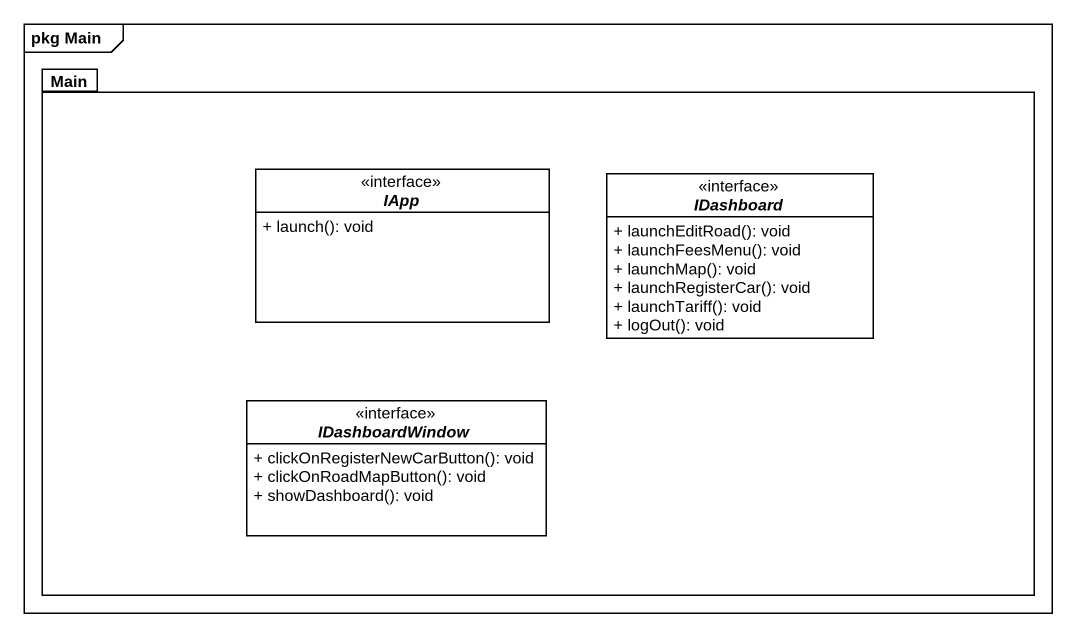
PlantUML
@startuml
mainframe pkg Main
hide circle
hide empty members
skinparam classAttributeIconSize 0
package Main {
  interface IApp {
    + launch(): void
  }
  interface IDashboard {
    + launchEditRoad(): void
    + launchFeesMenu(): void
    + launchMap(): void
    + launchRegisterCar(): void
    + launchTariff(): void
    + logOut(): void
  }
  interface IDashboardWindow {
    + clickOnRegisterNewCarButton(): void
    + clickOnRoadMapButton(): void
    + showDashboard(): void
  }
}
@enduml
